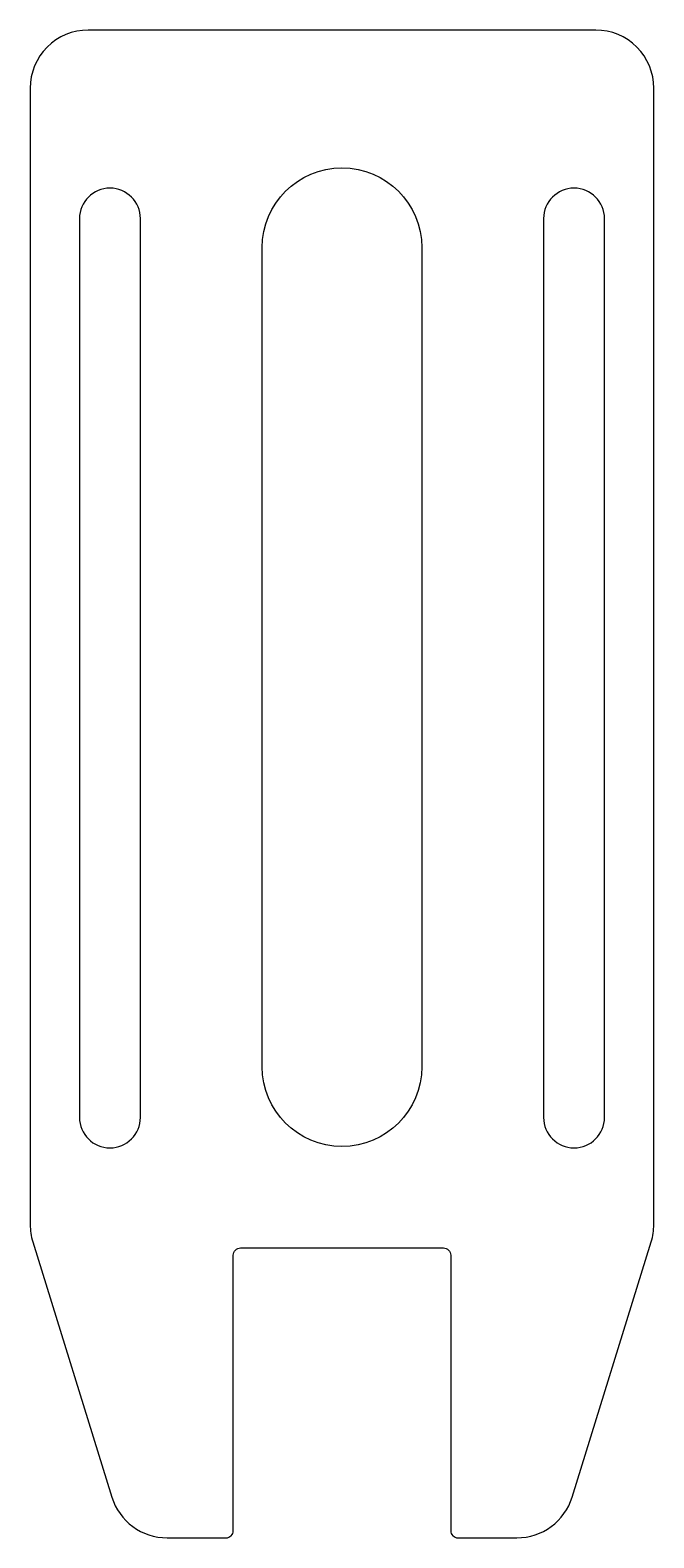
# Model space of a CAD drawing. Extents: x -43 to 43, y -110 to 98.
import ezdxf

# ---------------------------------------------------------------- set-up
doc = ezdxf.new("R2010")
doc.units = 0

msp = doc.modelspace()

# ---------------------------------------------------------------- linework, layer by layer
at = {"layer": '1'}
for points in [[(43, 90, 0.414214), (35, 98), (-35, 98, 0.414214), (-43, 90), (-43, -66.79, 0.075184), (-42.64, -69.16), (-31.74, -104.37, 0.32879), (-24.1, -110), (-16, -110, 0.414214), (-15, -109), (-15, -71, -0.414214), (-14, -70), (14, -70, -0.414214), (15, -71), (15, -109, 0.414214), (16, -110), (24.1, -110, 0.32879), (31.74, -104.37), (42.64, -69.16, 0.075184), (43, -66.79)], [(11, 68), (11, -45, -1), (-11, -45), (-11, 68, -1)], [(-27.8, 72, 1), (-36.2, 72), (-36.2, -52, 1), (-27.8, -52)], [(36.2, 72, 1), (27.8, 72), (27.8, -52, 1), (36.2, -52)]]:
    msp.add_lwpolyline(points, format="xyb", close=True, dxfattribs=at)

doc.saveas('drawing.dxf')
